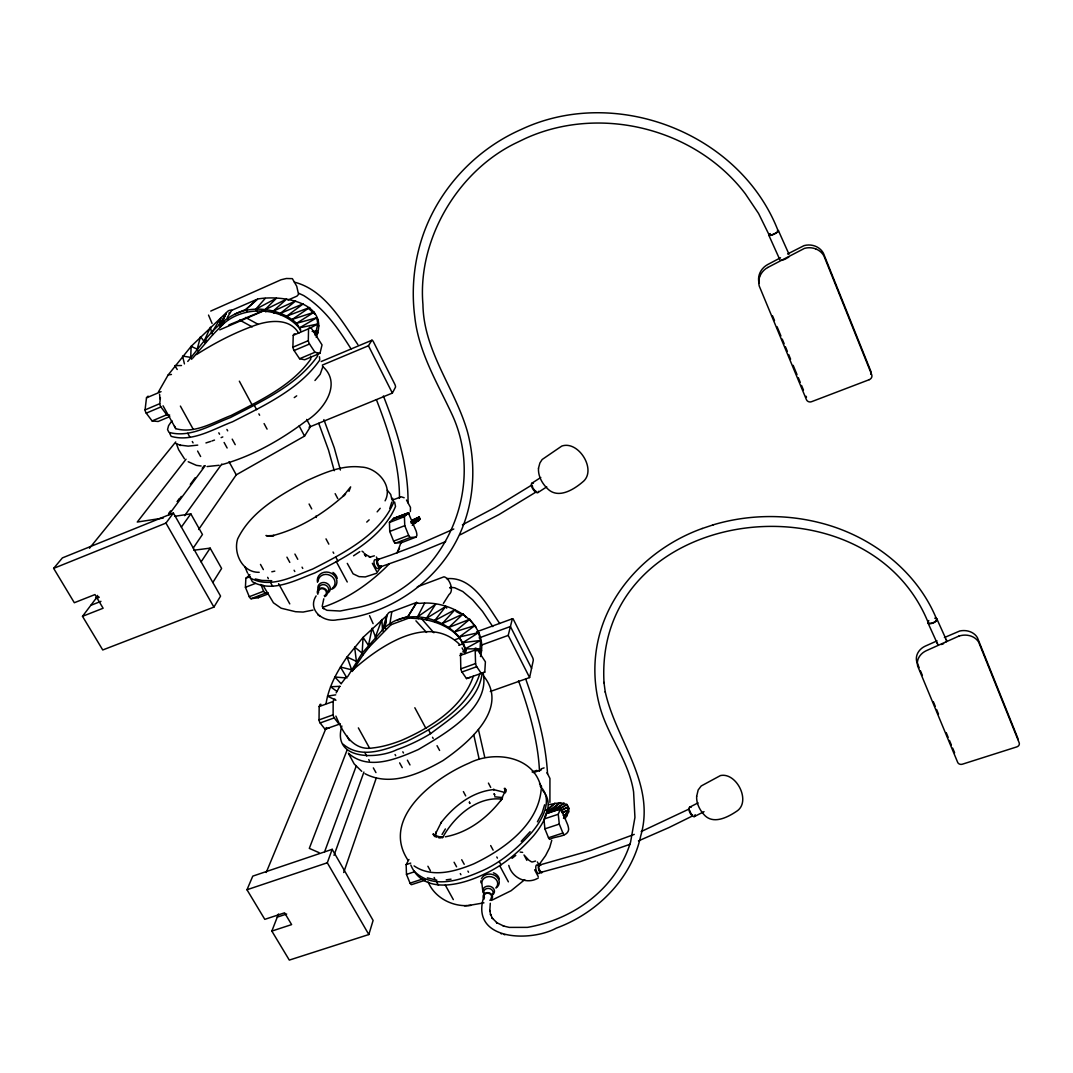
<?xml version="1.0" encoding="UTF-8"?>
<svg xmlns="http://www.w3.org/2000/svg" width="1073" height="1073" viewBox="0 0 1073 1073"><rect width="100%" height="100%" fill="white"/><g stroke="black" fill="none" stroke-linecap="round" stroke-linejoin="round"><path stroke-width="1.5" d="M339.081 724.195L334.213 717.904A3.675 1.462 71 0 1 333.113 714.833L333.167 701.487L333.958 699.435A6.679 2.629 70.8 0 1 335.326 699.462M484.768 672.127L481.227 673.308L476.72 666.695A3.769 1.167 70.5 0 1 475.567 663.557L475.138 648.253A6.84 2.119 70.4 0 1 476.989 649.031L485.398 661.826L484.768 672.127L466.487 678.579L461.953 672.006A3.756 1.207 70.6 0 1 460.813 668.868L460.505 653.564A6.827 2.173 70.4 0 1 462.034 653.94M329.518 727.709L325.025 729.224L320.13 722.974A3.675 1.489 71 0 1 319.03 719.903L319.177 706.557L319.995 704.492A6.666 2.683 70.9 0 1 321.001 704.357M319.982 353.312L314.966 352.252L309.52 344.004A4.077 1.341 66.3 0 1 308.313 340.651L308.555 328.794L309.48 327.399A7.404 2.414 66.3 0 1 311.948 329.129L322.034 344.916L319.982 353.312L304.692 359.75L299.582 358.744L294.096 350.536A4.064 1.381 66.2 0 1 292.889 347.196L293.237 335.312L294.203 333.904A7.377 2.481 66.2 0 1 295.357 334.32M539.464 771.246C538.324 742.275 528.922 709.24 518.514 680.738M410.369 511.539L410.476 507.395L406.493 500.031M541.194 789.42C538.163 825.07 503.68 849.548 473.649 863.913C455.113 871.504 432.191 878.277 414.057 865.911M191.785 359.321L190.712 357.376L191.142 346.351L227.838 311.21A6.022 5.057 -80.9 0 1 231.768 310.285L256.259 299.635M268.237 593.906L258.298 597.728L251.042 598.734A3.769 1.583 68.8 0 1 249.271 596.722L245.422 587.307L245.865 578.253L249.955 574.739M363.09 654.838L369.42 646.778L363.05 637.416L347.048 656.984L352.252 671.43L363.09 654.838L362.164 653.135L363.05 637.416L386.629 615.728L388.386 613.085A5.647 4.171 -68.4 0 1 391.793 611.731L416.7 602.422L408.102 616.318L397.506 620.06M549.913 802.389L549.939 778.448L547.002 772.694M565.189 818.739L568.65 811.899L568.931 808.532L566.893 804.509L560.227 802.671L548.518 804.683M563.499 818.364L567.805 810.263L568.1 806.909L560.495 810.41M402.013 541.127L401.852 542.08M399.451 498.315C399.692 465.025 388.761 431.386 376.422 399.706M169.695 415.063L166.731 414.768L160.91 406.935A3.97 1.663 65.4 0 1 159.743 403.676L160.4 397.667M482.099 673.67C478.41 701.42 450.995 717.985 430.581 733.664C419.945 740.115 408.665 745.494 396.943 749.651C376.771 759.604 331.637 760.073 341.858 726.005M408.022 502.861C408.451 465.99 396.728 429.965 383.396 395.991M479.899 673.468C469.384 706.302 436.309 727.118 406.426 741.55C386.924 749.155 361.534 759.885 343.172 744.233M169.762 416.592L158.133 421.488L152.098 420.938L146.236 413.159A3.957 1.69 65.2 0 1 145.07 409.886L146.491 397.842L147.766 396.339A7.203 3.045 65.2 0 1 148.624 396.433M473.421 676.03C462.771 707.509 430.836 727.668 401.329 740.45C392.222 743.965 382.779 746.848 373.028 747.921C352.467 751.408 342.716 731.947 335.876 716.093M235.108 313.973L246.079 309.306L257.668 299.032C280.348 294.807 330.457 301.513 316.227 337.378M315.167 335.326L317.796 323.979L316.83 317.742L296.591 323.295C281.582 309.292 255.334 305.175 236.825 313.209C215.646 322.745 202.301 343.99 187.762 361.427M385.864 629.395L384.952 627.692L386.629 615.728L382.524 629.918L362.164 653.135L347.665 676.634M384.952 627.692L386.897 615.124M391.793 611.731L390.036 623.024L390.948 624.741L369.42 646.778M490.294 903.265L489.771 911.259L489.731 910.387L490.75 915.148L490.455 914.303L492.561 918.528L492.024 917.831L497.175 923.021L496.477 922.525L503.921 926.16L503.143 925.932L509.299 927.394L527.353 927.38C574.296 919.36 616.385 888.229 630.589 842.064L634.934 817.438L633.593 791.954C628.791 759.992 606.393 734.469 598.962 703.325C593.275 680.577 593.49 656.421 599.74 633.808C613.367 584.235 654.597 545.553 702.292 528.479M479.846 653.296L480.503 640.46L478.585 632.641L459.257 636.986C440.963 615.996 402.979 607.761 382.524 629.918L383.437 631.621M480.489 656.555C489.221 621.991 449.989 600.169 420.026 603.334A6.103 1.073 -4.3 0 1 417.88 603.214M326.085 703.499C328.714 686.438 337.365 671.027 347.048 656.984L356.41 661.384L357.349 663.087M259.358 595.984L258.298 597.728M348.98 491.367L350.643 486.874L343.011 496.45L345.573 493.982C324.287 513.404 298.898 529.311 270.664 536.151L274.071 535.494L266.587 535.816M212.669 334.83L220.394 326.97L219.348 325.012L220.823 317.997L211.622 332.885L212.669 334.83L192.711 358.154M484.124 895.834C469.035 940.659 529.928 942.443 556.324 928.118C596.896 913.217 631.474 878.975 640.702 835.988C656.086 783.397 615.848 740.115 605.226 691.736M529.593 677.559L533.254 660.512A2.508 0.711 70.5 0 0 532.476 657.266L513.645 619.926A2.535 0.724 70.1 0 0 512.304 618.973L508.213 635.404L529.593 677.559L490.307 691.495M368.495 645.074L372.17 628.188L376.234 638.998M397.466 552.032L400.725 543.394M198.264 351.112L197.204 349.168L200.49 336.667L205.265 342.917L206.499 340.154M391.806 502.057L389.807 508.401M551.777 840.32L549.658 847.643L545.594 855.583L539.585 863.966M368.817 934.543L373.109 920.446L332.187 849.32L252.772 876.131L246.978 889.745L264.79 919.346L284.586 912.828L291.615 924.604L271.845 931.082L289.308 960.094L368.817 934.543L327.305 862.786L332.187 849.32M544.615 804.79L542.133 812.958L537.412 821.824M343.695 872.51L376.234 778.113M334.025 855.355L363.921 772.064M375.309 637.295L381.854 619.51L382.524 629.918M324.596 851.788L356.223 766.042M558.255 814.286L560.696 808.143L567.724 824.882A6.666 1.918 72.3 0 1 568.65 829.389C567.979 837.289 554.62 835.961 549.832 839.394A3.662 1.1 72.4 0 1 548.504 837.772L544.91 828.839L543.917 819.034L558.255 814.286L559.301 824.091L562.896 833.05A3.675 1.073 72.3 0 0 564.224 834.7M442.626 837.691C453.651 817.063 476.975 795.804 502.177 799.211M346.968 750.335L309.306 848.394L319.043 852.633M271.845 931.082L278.497 913.981M544.534 817.492L546.372 812.865L560.643 808.13M266.211 872.497L326.286 727.561M323.805 598.788L322.182 606.393L323.657 608.673L322.839 608.042L326.983 610.309L340.074 611.033L359.147 607.264C442.438 588.031 487.732 490.133 451.746 413.843C437.167 382.592 418.591 352.051 414.795 317.018C411.697 293.345 413.32 269.082 419.65 246.039C433.72 194.387 472.509 150.783 521.411 129.377L521.612 129.283C615.969 85.035 740.29 133.186 778.113 230.829M316.106 595.917C307.012 610.081 323.51 622.917 337.284 619.765C388.359 615.124 436.657 582.787 458.708 536.178C474.186 503.881 476.64 466.111 467.426 431.668C455.006 388.386 423.594 351.193 422.936 304.517C417.397 240.808 456.253 172.807 514.463 143.728L525.287 138.511C600.075 104.416 695.693 128.331 745.386 193.878L758.571 213.487L769.086 234.853M204.205 340.959L210.429 327.171L211.622 332.885M224.177 321.846L222.956 324.529L221.91 322.571L225.88 313.866L219.348 325.012M221.91 322.571L226.175 313.236M443.404 603.428L448.997 594.603C454.59 590.66 449.426 577.864 443.981 576.805L417.317 586.824M158.388 392.021L168.179 374.906L191.142 346.351L197.204 349.168M449.761 629.167L448.849 627.423L469.746 619.295L475.862 627.303L474.963 625.546L459.257 636.986L466.084 650.627C460.156 630.173 437.891 620.757 418.39 618.665L417.477 616.948L424.546 603.294M309.064 427.202L392.369 393.08L395.441 387.286A2.669 0.791 67.4 0 0 394.73 384.08L373.471 341.898A2.709 0.805 66.9 0 0 371.768 340.356L368.441 345.774L322.302 365.115M385.086 500.836C393.415 485.492 376.824 467.506 361.266 467.063C341.965 464.703 323.657 473.113 306.516 480.825C280.348 495.109 251.095 511.124 237.629 538.981C233.149 553.292 242.538 572.781 259.197 572.298M336.184 692.89L339.712 686.425M425.243 880.182L411.496 884.675A3.581 1.355 73.5 0 1 410.034 883.133L406.479 874.415L406.144 864.623L408.947 859.5M396.862 553.091L399.491 548.397M500.675 800.82L505.92 789.487L504.967 793.081L505.303 788.414L505.477 792.276L504.417 788.293L505.718 791.981M222.017 324.18L220.394 326.97C240.178 304.692 282.762 305.698 300.628 329.827L296.591 323.295L314.027 312.243L315.06 314.255L308.045 308.058M449.976 587.991L451.21 587.293M442.049 834.459L445.375 828.933M213.903 607.103L220.569 596.119L173.383 513.015L62.395 557.893L53.65 568.368L74.319 602.731L94.96 594.563L103.115 608.243L82.5 616.331L102.74 649.97L213.903 607.103L165.953 523.087L173.383 513.015M416.7 602.422L408.102 616.318L409.001 618.035L418.39 618.665M231.768 310.285L227.275 317.46L228.321 319.419M212.83 582.478L221.615 568.462L210.147 548.142L193.824 550.234M198.626 529.499L236.248 474.843L304.544 436.094L310.486 426.611L306.704 419.422M379.949 568.274L376.583 573.264L365.276 576.925L359.026 576.63L353.097 573.814L347.276 563.379M427.269 620.127L426.37 618.397L435.584 604.3L417.477 616.948M201.12 561.863L210.147 548.142M193.261 548.021L202.448 534.488L190.806 513.846L174.591 516.328M171.962 420.75L168.582 425.646L167.549 429.549L168.93 432.339C190.122 438.307 210.965 424.854 230.333 417.585C261.718 401.396 296.872 385.355 317.648 356.008L317.393 352.749M181.377 527.084L190.806 513.846M184.623 515.67L221.749 464.099M177.26 501.48L179.218 498.851M168.609 513.551L170.567 510.922M177.407 501.721L181.35 496.41M190.31 484.352L195.286 477.646M202.207 468.351L204.152 465.722M168.568 515.134L205.278 465.628M98.917 597.379L95.926 598.56L97.589 595.394M82.5 616.331L96.811 597.366M341.429 683.38L346.512 676.728M502.419 798.272C488.497 816.969 468.7 832.568 445.322 836.806M186.031 459.217L137.264 522.041L163.23 518.071M435.544 622.367L434.632 620.637L445.818 606.433L446.703 608.163M89.502 548.223L175.717 441.942M401.704 542.428L395.253 543.273L410.275 537.493L416.15 537.063L416.874 535.414A7.015 2.24 68.9 0 0 416.123 531.041L408.263 512.706L404.414 516.663L389.445 522.484L389.727 531.47L393.617 541.141A3.863 1.274 68.9 0 0 395.253 543.287M377.146 511.861L380.218 508.294M256.755 311.224L255.723 309.252L265.232 298.374M443.069 625.398L442.17 623.654L455.019 609.679L434.632 620.637M521.223 841.299L530.116 831.723M314.952 380.513L320.17 374.276L322.919 366.523M389.445 522.484L393.429 518.487L408.424 512.773M265.796 311.881L264.763 309.896L276.418 298.254L255.723 309.252M389.204 563.982C370.695 582.787 348.51 598.56 323.362 607.05M546.761 811.027L554.942 803.208L546.117 810.209M448.849 627.423L463.053 613.984L466.178 617.498M366.751 522.095L369.139 519.855M450.043 587.682L451.049 586.77M524.751 879.632L511.07 890.738L491.394 900.435M412.247 525.327L420.16 518.849L417.29 520.445M257.48 299.032L246.079 309.306L247.112 311.277M274.098 313.236L273.065 311.25L286.612 299.112L264.763 309.896M411.267 523.436L419.208 516.998L411.978 520.566M353.245 669.686C378.997 646.684 427.939 612.857 459.687 644.551M548.652 812.315L560.227 802.671L547.27 811.818M455.489 633.633L454.576 631.89L469.746 619.295M281.542 315.274L280.496 313.289L295.638 300.977L273.065 311.25M512.009 858.373L515.764 855.422M414.017 871.021C433.049 890.335 462.128 879.699 483.319 870.283C502.231 861.592 518.192 847.549 531.967 832.165C541.999 820.255 553.896 799.935 540.282 786.308M410.811 865.026C423.553 895.579 462.302 884.997 485.157 873.677C504.069 864.999 519.989 850.943 533.737 835.545C543.367 823.836 555.278 804.361 542.804 790.64M288.007 317.997L286.974 315.998L303.31 303.793L280.496 313.289M554.205 810.477L564.237 803.1L548.866 812.717M294.243 397.6L296.698 395.843M293.412 321.35L292.366 319.352L309.493 307.575L310.513 309.574M210.751 311.076L281.099 279.745L286.357 278.497L292.366 278.645L296.738 286.276L298.562 294.351L296.953 296.135L287.98 300.051M353.554 555.801L359.804 551.656M248.252 574.028L250.291 577.958C270.316 589.251 293.358 576.228 312.659 569.052C342.783 553.681 379.896 534.877 393.55 502.633L392.678 498.248M250.344 577.757L252.396 581.727C272.381 593.128 295.491 580.144 314.791 572.969C344.889 557.611 382.028 538.74 395.521 506.429L394.623 502.016M560.428 808.72L566.893 804.509L567.724 806.131M531.98 483.158L540.792 477.472M531.376 485.291L495.122 507.475L462.409 524.804M535.735 492.199L499.119 514.49L460.25 534.783M537.908 492.547L546.747 486.887M463.724 644.444L462.812 642.673L478.585 632.641L479.483 634.398M426.37 618.397L445.818 606.433M196.547 354.533C215.029 342.73 234.638 332.603 255.32 325.24C269.578 320.197 289.978 317.943 298.75 333.327M169.762 433.532L171.17 436.349C192.335 442.478 213.245 429.012 232.6 421.756C263.971 405.594 299.152 389.499 319.741 360.045L319.472 356.759M163.056 405.809L175.784 428.664C194.91 434.096 213.688 422.065 231.138 415.466C259.8 400.698 291.735 385.891 310.781 359.173L310.593 356.142M300.829 331.557L299.582 327.802L316.83 317.742L317.863 319.767M415.975 521.505L420.294 519.171L419.208 516.998L410.879 521.733M417.29 520.512L420.16 518.849M561.045 810.96L568.1 806.909L568.931 808.532M412.045 521.009L419.208 516.998M315.972 516.086L316.32 517.481M465.722 652.169L465.172 648.857L480.503 640.46L481.415 642.231M557.356 809.713L566.893 804.509M780.527 257.775L767.477 264.669A17.423 16.618 -17 0 0 760.006 272.676A16.819 16.041 -17 0 0 759.04 283.124M787.609 253.979L804.053 245.623A17.611 16.739 -21.6 0 1 815.185 246.133A17.007 16.162 -21.6 0 1 823.326 253.013L870.887 371.406A4.037 3.729 -15.6 0 1 870.753 374.262M309.52 328.392L317.796 323.979L318.842 326.018M416.069 521.384L420.294 519.171M689.751 807.124L698.054 802.886M689 809.069L641.185 831.548M695.156 814.635A5.258 2.267 63 0 1 692.407 815.99L669.069 827.511L638.448 840.897M694.325 816.58L704.036 811.657M562.332 812.985L567.805 810.263L568.65 811.899M410.838 522.055L417.866 518.635L418.832 520.512L414.621 522.551M314.094 332.214L316.87 330.873L317.93 332.912L316.656 333.529M411.978 521.478L417.866 518.635M414.419 522.631L418.832 520.512M767.718 267.499L804.495 248.359A17.704 16.819 -21.3 0 1 815.681 248.882M453.785 529.016L417.504 545.004L391.055 555.023L377.709 559.583L376.395 557.008M442.17 623.654L463.053 613.984M476.345 650.842L480.664 648.87L481.576 650.64M937.051 640.876L925.154 646.174A16.175 13.936 -6.9 0 0 917.938 652.719A15.612 13.466 -6.9 0 0 916.677 661.451L919.145 667.688M944.388 637.563L959.745 631.004A16.31 14.043 -8.4 0 1 970.046 631.675A15.746 13.573 -8.4 0 1 977.382 637.603L1017.687 737.889A3.756 3.139 -7.6 0 1 1017.781 739.498M445.657 541.557L407.338 557.397L380.513 566.839M413.548 521.505L414.782 520.955L415.747 522.846M263.663 310.566L228.898 324.918M219.75 329.854L263.582 310.902M146.491 397.842L161.057 391.645M293.237 335.312L308.555 328.794M145.083 409.899L159.743 403.676M292.902 347.196L308.313 340.664M146.236 413.159L160.91 406.935M294.096 350.536L309.52 344.004M152.098 420.938L166.731 414.768M299.582 358.744L314.966 352.252M321.189 361.534L371.942 340.221M564.827 815.024L565.994 814.528L566.839 816.177M411.871 522.175L414.782 520.955M634.25 834.392L590.807 850.406L539.437 865.066M53.65 568.368L165.953 523.087M221.105 437.623L222.795 436.939M390.948 624.741L409.001 618.035M95.604 598.023L98.595 596.843M95.765 598.291L98.756 597.111M90.789 605.36L100.969 601.336M392.731 500.005L401.154 496.786L404.159 497.751M393.496 518.5L408.598 512.907M408.692 513.015L393.67 518.594M393.952 518.903L408.786 513.135M400.068 516.878L407.485 513.994M406.104 514.732L409.068 513.578M245.865 578.253L250.143 576.59M245.422 587.307L255.454 583.43M389.727 531.47L404.762 525.663L404.414 516.663M249.271 596.722L263.609 591.21A3.782 1.542 68.8 0 0 265.366 593.235L268.21 592.846M393.617 541.141L408.665 535.347A3.863 1.247 68.9 0 0 410.275 537.506M251.042 598.734L265.353 593.221M401.262 542.79L416.15 537.063M630.025 844.29L580.265 861.619L541.315 872.242M869.251 379.681L811.644 401.664A3.997 3.702 -10.4 0 1 806.453 399.719L759.241 286.035A16.913 16.122 -16.7 0 1 760.207 275.546M286.974 315.998L309.493 307.575M454.644 639.843L459.338 638.127M476.573 631.836L512.599 618.678M458.761 645.329L463.456 643.612M479.108 637.912L510.426 626.525L531.578 668.345M462.798 651.861L465.923 650.734M481.589 645.047L508.213 635.404M561.716 812.476L567.805 810.263M319.177 706.557L333.167 701.487M459.968 655.563L474.628 650.251M319.03 719.903L333.113 714.833M460.813 668.868L475.58 663.557M320.13 722.974L334.213 717.904M461.953 672.006L476.72 666.695M325.025 729.224L340.382 723.819M211.971 440.963L214.506 440.078M532.087 771.97L536.782 770.374M541.154 768.872L544.091 767.879M533.348 772.6L541.208 769.945M713.21 524.845L713.357 524.791C747.532 514.624 784.39 513.887 818.967 522.538L819.155 522.578C869.962 535.092 916.57 570.018 936.608 619.175M246.978 889.745L327.305 862.786M702.104 528.546L713.357 524.791M466.487 678.579L470.135 677.371M546.425 812.851L560.83 808.21M559.409 808.894L548.357 812.569L559.57 809.122M548.598 812.932L559.65 809.27M406.144 864.623L410.718 863.108M406.479 874.415L414.124 871.893M544.91 828.839L559.301 824.091M277.277 917.107L286.692 914.008M292.366 319.352L314.027 312.243M410.034 883.146L422.266 879.136M548.504 837.772L562.896 833.05M205.949 442.934L210.697 441.419M520.164 852.083L522.645 852.378M454.576 631.89L474.963 625.546M483.936 902.849L468.257 905.558M221.843 464.649C252.356 456.132 280.388 440.212 305.604 421.273C323.362 410.852 342.73 383.651 322.477 366.322M312.967 610.094L303.109 612.066L295.571 611.717L281.153 608.203L273.427 602.798L262.885 585.107M563.057 815.252L565.994 814.528M538.311 877.982C526.736 885.024 511.995 877.942 508.776 865.388M447.521 578.535L446.878 578.682C472.563 576.295 487.276 605.467 499.736 623.534M271.818 571.788L274.782 571.144M299.582 327.802L317.796 323.979M535.575 861.056C530.947 862.236 532.731 862.598 528.788 860.13L524.013 854.98L526.87 860.358M335.701 694.848L327.506 696.136L335.956 700.226M219.053 465.293L207.062 466.554M197.727 445.121L188.204 446.127L179.701 445.067M168.179 374.906L171.439 374.464M446.247 879.833L451.036 879.176M462.812 642.673L480.503 640.46M312.189 331.45L316.87 330.873M494.707 796.796L502.526 797.561M440.627 837.49L438.374 837.53L442.344 837.262M374.37 555.841L369.273 557.236L370.507 557.115L364.391 553.923L366.121 555.613L364.404 553.909L365.772 556.485M428.181 882.033C434.431 897.216 451.371 906.336 467.359 905.612M464.461 905.786L470.899 905.397M340.154 686.318L330.564 686.76L336.842 691.334M294.378 282.145C324.462 289.817 341.657 320.72 357.926 344.674M181.498 365.517L174.845 365.625L177.219 369.501M439.595 837.503L442.572 837.463M465.172 648.857L480.664 648.87M271.764 580.721L261.892 580.426L255.2 578.937M345.426 677.895L334.897 676.996L341.241 683.877M450.566 587.28L454.724 587.776L462.771 591.505L472.616 599.82L482.542 611.422L492.762 626.592M201.107 466.004L196.453 465.374L188.204 461.739M190.712 357.376L182.544 356.048L184.435 363.908M417.88 603.214L417.156 603.066A5.553 0.979 -4.3 0 1 416.579 602.543M265.956 535.481L269.216 536.031M441.754 837.476L433.64 834.995L436.765 837.248M427.376 877.875L436.845 880.168M351.314 669.726L340.436 667.017L346.941 678.015M500.917 933.658L501.681 933.872M504.136 934.57L504.873 934.784M362.057 551.187L363.787 552.501M503.438 792.089L493.285 789.513L494.331 789.527C472.402 791.391 453.812 806.105 440.815 823.004L441.352 822.186L435.96 832.916L436.242 831.763L435.584 836.444L435.517 835.183M365.021 773.727C390.8 787.18 419.945 773.633 442.894 760.636C467.265 743.871 509.782 708.918 483.856 676.312M239.587 320.036L252.222 326.889M245.583 317.447L258.137 324.341M175.824 443.39L180.801 445.536M298.656 293.224L303.686 295.558C324.837 308.863 338.089 328.378 351.045 348.899M455.918 611.409L459.928 613.568M317.662 614.614L318.48 615.231M319.191 615.781L320.009 616.398M362.164 653.135L354.626 647.073L356.41 661.384M348.349 753.179C368.361 771.165 397.131 758.785 418.242 749.584C443.806 734.428 489.878 708.985 483.279 673.683M361.735 771.339L354.17 763.909L348.819 754.051M435.544 836.243L433.116 834.244L434.699 836.323M387.326 490.213L390.72 494.492L391.967 499.884M415.922 620.824L426.558 632.453M421.541 618.732L433.881 632.762M539.531 783.786L541.597 786.402M184.435 458.788L178.614 449.681L176.415 443.739M434.78 836.162L433.371 833.748L434.967 836.672M407.874 860.05C380.379 818.203 434.552 777.71 469.022 763.158C494.425 750.134 534.743 756.076 541.141 788.132M187.748 433.291L190.028 437.408M192.308 441.513L193.06 442.881M197.606 451.062L200.624 456.508M260.484 564.411L263.354 569.589M267.646 577.328L268.357 578.615M270.49 582.465L272.636 586.314M364.807 752.495L366.778 756.063M368.75 759.617L369.407 760.797M373.337 767.892L375.952 772.6M427.899 866.246L430.394 870.753M434.136 877.473L434.753 878.599M436.617 881.952L438.468 885.305M180.385 406.077L193.328 429.482M278.604 583.672L289.777 603.884M358.355 727.883L369.555 748.136M445.295 885.104L453.316 899.603M229.032 461.698L236.248 474.843M218.812 432.821L219.563 434.203M224.109 442.478L227.127 447.991M286.934 557.155L289.804 562.4M294.082 570.219L294.807 571.52M395.052 754.507L395.709 755.714M399.639 762.876L402.241 767.638M454.08 862.249L456.575 866.796M460.29 873.583L460.921 874.723M226.913 429.455L227.677 430.836M232.197 439.139L235.215 444.665M294.914 554.057L297.771 559.301M302.05 567.148L302.76 568.449M402.818 751.797L403.475 752.991M407.391 760.167L409.993 764.942M461.725 859.741L464.207 864.288M467.922 871.102L468.539 872.228M346.861 735.823L349.422 740.558M309.091 504.002L311.72 508.91M463.388 791.592L465.695 795.898M254.395 405.5L256.635 409.685M258.875 413.856L259.626 415.251M264.092 423.58L267.07 429.12M326.004 538.874L328.821 544.132M333.046 552.005L333.757 553.306M335.862 557.236L337.968 561.152M428.65 730.042L430.581 733.664M432.526 737.272L433.17 738.465M437.033 745.668L439.608 750.456M490.683 845.564L493.124 850.138M496.799 856.965L497.403 858.105M499.24 861.512L501.064 864.905M239.346 381.183L252.115 404.937M336.225 561.461L347.25 581.982M414.835 707.751L425.874 728.299M499.696 865.683L508.387 881.845M372.344 563.298L376.529 571.185M534.622 869.774L538.244 876.614M335.152 493.66L337.78 498.61M488.43 783.089L490.71 787.421M299.152 425.901L304.544 436.094M212.078 323.456L208.524 315.086M537.358 861.954L539.518 866.045M174.443 426.115L175.784 428.664M373.096 623.641L369.541 615.661M462.101 647.944L465.052 653.618M296.591 323.295L297.637 325.32M459.257 636.986L460.169 638.743M247.487 572.942L244.952 566.893M368.441 345.774L392.369 393.08M928.105 622.353C866.032 469.813 593.637 505.812 604.032 682.924M927.823 622.595L937.346 643.572M768.791 235.161L779.964 259.961M936.97 619.175L946.48 640.192M778.502 230.816L788.99 254.207M772.56 315.905L774.491 320.532M777.067 326.715L780.929 335.983M782.217 339.081L784.148 343.709M785.436 346.807L787.367 351.434M788.655 354.533L790.586 359.16M793.162 365.343L797.024 374.611M798.312 377.696L800.243 382.337M801.531 385.422L803.462 390.062M920.433 670.786L922.378 675.427M933.336 701.729L935.267 706.369M936.555 709.454L938.486 714.095M946.225 732.671L948.156 737.312M949.444 740.41L951.389 745.051M952.676 748.136L954.608 752.777M323.872 419.597L334.24 447.709L340.409 470.014M318.735 423.325L328.499 450.03L334.253 470.739M260.846 584.463L263.609 591.21M404.762 525.663L408.665 535.347M525.837 679.383C536.755 709.843 545.741 741.577 547.538 774.022M478.424 729.506L484.781 757.431M473.716 734.576L479.202 759.349M603.965 682.388L605.293 692.273M482.877 891.636L481.951 884.045A7.98 6.666 9 0 1 491.474 876.775A7.98 6.666 9 0 1 496.289 887.371M159.555 394.247L160.051 398.968M692.407 815.99A5.258 2.267 63 0 1 688.973 809.793A5.258 2.267 63 0 1 691.119 807.365M539.598 872.684A4.453 1.824 77 0 1 537.184 872.537A4.453 1.824 77 0 1 535.776 866.997A4.453 1.824 77 0 1 537.721 865.227M540.095 870.874A2.817 1.153 77 0 1 539.504 869.747M542.173 872.054A4.453 1.811 77 0 1 539.598 871.652A4.453 1.811 77 0 1 538.431 865.763A4.453 1.811 77 0 1 540.805 865.16M541.65 871.973A3.715 1.529 76.5 0 1 538.82 868.714A3.715 1.529 76.5 0 1 540.282 865.281M692.702 815.158A3.863 1.663 63 0 1 692.112 814.729M691.508 814.099A3.863 1.663 63 0 1 689.832 810.611M484.164 893.997A5.861 4.896 9 0 1 484.862 887.103A5.861 4.896 9 0 1 493.097 888.082A5.861 4.896 9 0 1 492.4 894.976M484.205 893.822A4.708 3.93 9 0 1 485.747 888.994A4.708 3.93 9 0 1 491.742 889.718A4.708 3.93 9 0 1 492.279 894.788M481.401 878.814A9.241 7.739 9 0 1 495.337 875.716A9.241 7.739 9 0 1 495.981 888.055M481.012 882.797A9.241 7.739 9 0 1 480.892 880.772M493.392 872.778A9.228 7.726 9 0 1 499.307 878.988M484.231 898.959A4.721 3.93 9 0 1 485.117 893.219A4.721 3.93 9 0 1 491.89 894.788A4.721 3.93 9 0 1 489.811 900.247M946.171 639.682A4.869 2.294 -22.2 0 1 946.466 640.836M946.145 641.547A4.869 2.294 -22.2 0 1 945.541 642.284M943.623 643.626A4.869 2.294 -22.2 0 1 941.262 644.497M938.231 644.471A4.869 2.294 -22.2 0 1 937.373 642.942M935.254 618.128A4.896 2.24 -22.4 0 1 936.018 621.227A4.896 2.24 -22.4 0 1 929.54 623.654A4.896 2.24 -22.4 0 1 928.789 620.543M935.026 618.209A4.547 2.079 -22.4 0 1 935.924 620.865A4.547 2.079 -22.4 0 1 930.318 623.346A4.547 2.079 -22.4 0 1 928.44 621.119M484.473 897.457A3.782 3.098 12.7 0 1 485.693 893.648A3.782 3.098 12.7 0 1 490.509 894.332A3.782 3.098 12.7 0 1 490.951 898.369M424.412 879.578A3.595 1.328 73.4 0 1 424.157 879.243M538.525 491.313A5.553 2.374 57.3 0 1 535.279 491.796A5.553 2.374 57.3 0 1 531.457 485.761A5.553 2.374 57.3 0 1 533.402 483.199M378.541 568.006A4.681 2.146 71.8 0 1 374.37 564.586A4.681 2.146 71.8 0 1 375.979 559.757M379.426 565.954A2.964 1.355 71.8 0 1 378.608 565.189M378.233 564.586A2.964 1.355 71.8 0 1 377.535 561.742M377.803 560.71A2.964 1.355 71.8 0 1 378.072 560.441M380.15 565.967A2.964 1.355 71.8 0 1 379.815 566.061M381.478 566.437A4.681 2.133 71.8 0 1 378.514 566.611A4.681 2.133 71.8 0 1 376.636 560.562A4.681 2.133 71.8 0 1 379.279 559.355M381.116 565.887A3.903 1.797 71.2 0 1 378.809 566.236A3.903 1.797 71.2 0 1 376.999 561.568A3.903 1.797 71.2 0 1 378.689 559.61M536.084 491.286A4.077 1.744 57.3 0 1 535.427 490.924M534.73 490.348A4.077 1.744 57.3 0 1 533.442 488.738M532.919 487.813A4.077 1.744 57.3 0 1 532.302 485.304M317.984 588.97A6.331 5.62 20.4 0 1 322.235 582.626A6.331 5.62 20.4 0 1 329.867 586.448A6.331 5.62 20.4 0 1 326.943 593.449M318.775 589.828A5.07 4.507 20.4 0 1 321.766 584.852A5.07 4.507 20.4 0 1 327.895 587.079A5.07 4.507 20.4 0 1 327.024 592.819M317.501 582.29A9.952 8.852 20.5 0 1 324.194 572.271A9.952 8.852 20.5 0 1 336.211 578.293A9.952 8.852 20.5 0 1 331.597 589.345M332.952 572.419A9.939 8.839 20.5 0 1 337.23 578.374M318.104 581.177A8.597 7.645 20.5 0 1 330.202 575.396A8.597 7.645 20.5 0 1 332.268 588.286M317.849 594.268A5.097 4.52 20.4 0 1 320.009 588.259A5.097 4.52 20.4 0 1 326.782 590.713A5.097 4.52 20.4 0 1 324.623 596.722M869.237 379.654A4.064 3.742 -15.4 0 0 871.719 374.759L823.876 255.79A17.101 16.243 -21.3 0 0 815.681 248.882M760.194 275.546A17.517 16.699 -16.7 0 1 767.718 267.499M806.52 397.077A3.97 3.688 -10.5 0 1 806.011 396.245M789.084 256.648A5.311 1.314 -25 0 1 787.367 257.936M786.214 258.593A5.311 1.314 -25 0 1 781.493 260.296M777.777 230.454A5.338 1.247 -25.2 0 1 776.544 232.814A5.338 1.247 -25.2 0 1 770.012 235.497A5.338 1.247 -25.2 0 1 770.119 233.592M777.442 230.494A4.949 1.153 -25.2 0 1 776.584 232.479A4.949 1.153 -25.2 0 1 770.79 235.067A4.949 1.153 -25.2 0 1 769.649 233.968M318.493 592.752A4.077 3.568 23.8 0 1 321.203 588.742A4.077 3.568 23.8 0 1 326.098 591.263A4.077 3.568 23.8 0 1 324.247 595.716M228.871 313.142A6.022 5.057 -80.8 0 1 229.93 312.511M696.659 796.354C696.283 803.006 699.422 809.458 703.74 814.34C713.009 825.392 728.366 817.009 737.607 810.611C750.818 800.471 736.266 772.158 720.452 775.564L701.192 785.986L698.161 789.983L696.659 796.354M538.498 468.217C538.002 475.768 541.798 482.93 547.002 488.161C557.933 500.018 574.565 489.208 583.846 480.959C596.306 468.727 578.119 440.332 561.796 446.073L542.16 459.499L539.88 463.026L538.498 468.217M414.285 519.292L411.67 521.049L414.285 519.292M417.504 517.669L411.965 521.143L417.504 517.669M469.438 802.175L469.733 803.409L469.438 802.175M958.819 636.128L926.187 650.748A16.256 13.989 -6.8 0 0 918.931 657.32A15.693 13.52 -6.8 0 0 917.67 666.092L957.706 762.447A3.715 3.112 -5.5 0 0 962.441 764.177L1016.735 746.915A3.769 3.152 -7.6 0 0 1019.189 742.838L978.683 642.164A15.84 13.627 -8.3 0 0 971.32 636.209A16.403 14.11 -8.3 0 0 960.965 635.538L958.819 636.128M494.143 793.899L494.72 794.972L494.143 793.899"/></g></svg>
